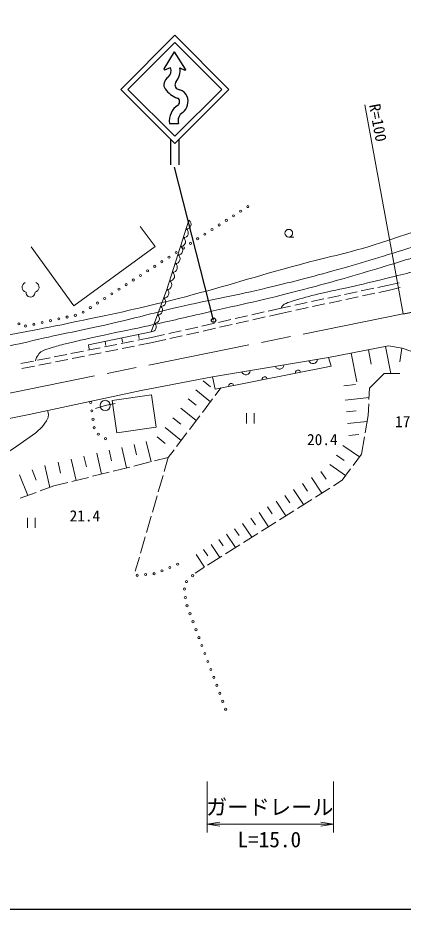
# Model space of a CAD drawing. Units: millimetres, scale not verified. Extents: x 40000 to 680000, y 20000 to 380000.
# Drawn here: x 398292 to 443598, y 205000 to 309851 of the extents above; entities that cross this region are included whole.
import ezdxf
from ezdxf.enums import TextEntityAlignment as Align

# ---------------------------------------------------------------- set-up
doc = ezdxf.new("R2010")
doc.units = ezdxf.units.MM
doc.header["$LTSCALE"] = 1000
doc.linetypes.add('CHAIN', pattern=[18.5, 12, -1.5, 3.5, -1.5])
for name, color, linetype, lineweight in [('M-BMK', 2, 'CHAIN', 13), ('M-STR-HTXT', 7, 'Continuous', 13), ('M-STR-STRC', 7, 'Continuous', 25), ('M-TTL-BAND', 7, 'Continuous', 25), ('M-WORK', 1, 'Continuous', 13)]:
    doc.layers.add(name, color=color, linetype=linetype, lineweight=lineweight)
doc.styles.add('ＭＳ ゴシック', font='')
doc.styles.get('ＭＳ ゴシック').set_extended_font_data('MS Gothic')

# ---------------------------------------------------------------- blocks, each defined once
blk = doc.blocks.new('open_arrow')
at = {"color": 0, "linetype": 'Continuous', "lineweight": -2}
blk.add_lwpolyline([(7.5, 1.25), (0, 0), (7.5, -1.25)], dxfattribs=at)

msp = doc.modelspace()

# ---------------------------------------------------------------- linework, layer by layer
at = {"layer": 'M-BMK'}
msp.add_line((443591, 275013), (330691, 252327), dxfattribs=at)
msp.add_arc((425693, 373399), 100000, 280.31028, 300.09024, dxfattribs=at)
at = {"layer": 'M-STR-HTXT'}
for p, q in [((443591, 275013), (439074, 299602)), ((420543, 220000), (420543, 214000)), ((435421, 220000), (435421, 214000)), ((420543, 215000), (435421, 215000))]:
    msp.add_line(p, q, dxfattribs=at)
at = {"layer": 'M-STR-STRC'}
for p, q in [((415487, 303868), (416696, 305855)), ((418021, 303823), (416696, 305855)), ((415593, 303743), (416257, 304004)), ((417349, 303954), (417913, 303698)), ((416127, 297419), (417182, 297419)), ((416252, 295573), (416252, 292573)), ((417252, 292573), (417252, 295573)), ((421307, 274282), (416730, 292277))]:
    msp.add_line(p, q, dxfattribs=at)
for points in [[(416752, 295073), (423116, 301437), (416752, 307801), (410388, 301437)], [(416752, 295921), (422268, 301437), (416752, 306952), (411237, 301437)]]:
    msp.add_lwpolyline(points, close=True, dxfattribs=at)
msp.add_circle((421307, 274282), 250, dxfattribs=at)
for centre, radius, start, end in [((415561, 303823), 86.3, 148.67131, 291.44939), ((415312, 303657), 1007, 309.64419, 20.13773), ((415312, 303657), 2059, 320.48023, 8.29105), ((417949, 303776), 86.3, 245.55604, 33.11134), ((416166, 301966), 719, 161.91192, 220.56779), ((416916, 301721), 1508, 129.64419, 161.91192), ((417343, 301981), 575, 140.48023, 249.58059), ((417776, 302882), 2562, 212.70621, 253.97952), ((417886, 303438), 2130, 249.58059, 254.84784), ((416993, 300142), 1285, 21.6294, 74.84784), ((416993, 300142), 288, 21.6294, 74.84784), ((416655, 300008), 652, 330.80549, 21.6294), ((416655, 300008), 1649, 308.15279, 21.6294), ((418281, 297741), 2178, 122.04963, 188.49383), ((416973, 299830), 288, 302.04963, 330.80549), ((418281, 297741), 1145, 122.04963, 196.31331)]:
    msp.add_arc(centre, radius, start, end, dxfattribs=at)
at = {"layer": 'M-TTL-BAND'}
msp.add_line((40000, 205000), (579000, 205000), dxfattribs=at)
at = {"layer": 'M-WORK'}
for p, q in [((430153, 284069), (430753, 284069)), ((438668, 277721), (440135, 278035)), ((440623, 278140), (441709, 278372)), ((441709, 278372), (443117, 278694)), ((441838, 277786), (443259, 278111)), ((434756, 276884), (436223, 277198)), ((436712, 277303), (438179, 277617)), ((436842, 276717), (438308, 277031)), ((438797, 277135), (440264, 277449)), ((440753, 277554), (441838, 277786)), ((429271, 275710), (430356, 275942)), ((430845, 276047), (432312, 276361)), ((430974, 275461), (432441, 275775)), ((432801, 276466), (434267, 276780)), ((432930, 275880), (434397, 276194)), ((434886, 276298), (436353, 276612)), ((423838, 274474), (425300, 274807)), ((425788, 274918), (427251, 275251)), ((427738, 275362), (429271, 275710)), ((427865, 274775), (429400, 275124)), ((429400, 275124), (430486, 275357)), ((419937, 273587), (421400, 273920)), ((421888, 274031), (423350, 274363)), ((422015, 273444), (423478, 273777)), ((423965, 273888), (425428, 274221)), ((425915, 274332), (427378, 274664)), ((406591, 271379), (413976, 272927)), ((416037, 272700), (417500, 273032)), ((417987, 273143), (419450, 273476)), ((418115, 272557), (419577, 272890)), ((420065, 273001), (421527, 273333)), ((408548, 271790), (408651, 271300)), ((410426, 271523), (411897, 271817)), ((410506, 272200), (410608, 271710)), ((412387, 271915), (414017, 272240)), ((412463, 272610), (412566, 272121)), ((412509, 271327), (414142, 271653)), ((414017, 272240), (415550, 272589)), ((414142, 271653), (415677, 272002)), ((416164, 272113), (417627, 272446)), ((404542, 270349), (406013, 270643)), ((406503, 270741), (407974, 271034)), ((406591, 271379), (406693, 270890)), ((408465, 271132), (409936, 271426)), ((408586, 270544), (410057, 270838)), ((410548, 270936), (412019, 271230)), ((439508, 270804), (439839, 269120)), ((441530, 271201), (442157, 268003)), ((443456, 271001), (443189, 269393)), ((398658, 269175), (400129, 269468)), ((400619, 269566), (402090, 269860)), ((402581, 269958), (404052, 270251)), ((402702, 269370), (404173, 269664)), ((404664, 269762), (406135, 270055)), ((406625, 270153), (408096, 270447)), ((421181, 267604), (434835, 269887)), ((434835, 269887), (435142, 268891)), ((437487, 270407), (438148, 267039)), ((398780, 268587), (400251, 268881)), ((400741, 268979), (402212, 269272)), ((435142, 268891), (421487, 266172)), ((421487, 266172), (421181, 267604)), ((439636, 266286), (441360, 268010)), ((441360, 268010), (443221, 267994)), ((420069, 267148), (420935, 266442)), ((436609, 266573), (438012, 266716)), ((409371, 264841), (414005, 265518)), ((414005, 265518), (414563, 261701)), ((419222, 266109), (420953, 264697)), ((421496, 265413), (422176, 266309)), ((439576, 264935), (439636, 266286)), ((408555, 264257), (407442, 263888)), ((408555, 264257), (409740, 264498)), ((409928, 261024), (409371, 264841)), ((418337, 265025), (419241, 264288)), ((419985, 263422), (421194, 265015)), ((436780, 264889), (439587, 265174)), ((439495, 263084), (439554, 264435)), ((417453, 263941), (419260, 262466)), ((425160, 263345), (425160, 262145)), ((426060, 262145), (426060, 263345)), ((436920, 263505), (438073, 263622)), ((416529, 262809), (417473, 262039)), ((418474, 261430), (419683, 263024)), ((437061, 262122), (439366, 262356)), ((439134, 261044), (439495, 263084)), ((414563, 261701), (409928, 261024)), ((415606, 261677), (417493, 260137)), ((414684, 260547), (415626, 259779)), ((416962, 259439), (418172, 261032)), ((437203, 260720), (438372, 260839)), ((438686, 258511), (439047, 260551)), ((410506, 259326), (411071, 256917)), ((411951, 259665), (412233, 258460)), ((413396, 260003), (413951, 257637)), ((415980, 258145), (416660, 259041)), ((436521, 259530), (438452, 258193)), ((404570, 257934), (405155, 255438)), ((406067, 258285), (406359, 257037)), ((407564, 258636), (408139, 256184)), ((409035, 258981), (409323, 257755)), ((414352, 257738), (415980, 258145)), ((415503, 256500), (415980, 258145)), ((435745, 258410), (436679, 257764)), ((437708, 257182), (438686, 258511)), ((401458, 257205), (402066, 254612)), ((403014, 257569), (403318, 256273)), ((409501, 256525), (411441, 257010)), ((411926, 257131), (413867, 257616)), ((434970, 257290), (436837, 255997)), ((398498, 256111), (399473, 253664)), ((399966, 256696), (400454, 255473)), ((407076, 255919), (409016, 256404)), ((414807, 254099), (415364, 256020)), ((433933, 256503), (434541, 255591)), ((436434, 255450), (437412, 256779)), ((402537, 254784), (404165, 255191)), ((404650, 255312), (406591, 255797)), ((431778, 255066), (432367, 254182)), ((432839, 255773), (434054, 253950)), ((435394, 254795), (436434, 255450)), ((398585, 253340), (400463, 254026)), ((400933, 254198), (402537, 254784)), ((430717, 254359), (431896, 252590)), ((433279, 253462), (434971, 254528)), ((414111, 251698), (414668, 253619)), ((428658, 252986), (429802, 251271)), ((429687, 253673), (430259, 252815)), ((431164, 252129), (432856, 253195)), ((426661, 251655), (427770, 249991)), ((427659, 252321), (428214, 251489)), ((429049, 250796), (430741, 251863)), ((399431, 251042), (399431, 249842)), ((400331, 249842), (400331, 251042)), ((413415, 249297), (413972, 251218)), ((425692, 251009), (426230, 250202)), ((423784, 249737), (424306, 248954)), ((424723, 250364), (425800, 248749)), ((426934, 249464), (428626, 250530)), ((412719, 246896), (413276, 248817)), ((421932, 248503), (422439, 247744)), ((422844, 249111), (423888, 247545)), ((424818, 248131), (426511, 249197)), ((421021, 247896), (422033, 246376)), ((422703, 246798), (424395, 247864)), ((412102, 244771), (412579, 246415)), ((419252, 246717), (420234, 245243)), ((420136, 247306), (420628, 246569)), ((420588, 245466), (422280, 246532)), ((419125, 244544), (420165, 245199))]:
    msp.add_line(p, q, dxfattribs=at)
for points in [[(399862, 282904), (404860, 275981), (414454, 282933), (412673, 285288)], [(413976, 272927), (415828, 277887), (418414, 286031)], [(434835, 269887), (441863, 271266), (443472, 270998), (447800, 269485), (450826, 268623), (453583, 268068), (456264, 267627)], [(301314, 243448), (299686, 247527), (300165, 247622), (306192, 246947), (310300, 246890), (315011, 246890), (319665, 247177), (323715, 247694), (330695, 248872), (339255, 250710), (368168, 256879), (399637, 263199), (412774, 265995), (421181, 267604)], [(376308, 247268), (384179, 251318), (392050, 255627), (397795, 259208), (400399, 261047), (401203, 261768), (401663, 262445), (401855, 262853), (401880, 263224), (401793, 263658)]]:
    msp.add_lwpolyline(points, dxfattribs=at)
for centre, radius in [((425330, 287645), 125), ((423647, 286565), 125), ((424489, 287105), 125), ((421964, 285484), 125), ((422806, 286024), 125), ((420281, 284404), 125), ((421122, 284944), 125), ((430152, 284519), 450), ((418597, 283324), 125), ((419439, 283864), 125), ((416914, 282244), 125), ((417756, 282784), 125), ((415231, 281164), 125), ((416072, 281704), 125), ((413547, 280084), 125), ((414389, 280624), 125), ((411864, 279004), 125), ((412706, 279544), 125), ((410181, 277924), 125), ((411023, 278464), 125), ((408498, 276844), 125), ((409339, 277384), 125), ((406814, 275764), 125), ((407656, 276304), 125), ((404080, 274650), 125), ((405057, 274862), 125), ((405973, 275224), 125), ((398419, 273852), 125), ((399193, 273594), 125), ((400170, 273805), 125), ((401148, 274016), 125), ((402125, 274228), 125), ((403103, 274439), 125), ((406856, 264608), 125), ((408555, 264257), 600), ((406994, 263617), 125), ((407133, 262627), 125), ((407271, 261637), 125), ((407755, 260872), 125), ((408606, 260348), 125), ((417079, 245587), 125), ((412317, 244274), 125), ((413313, 244366), 125), ((414309, 244457), 125), ((415241, 244800), 125), ((416160, 245194), 125), ((418843, 244226), 125), ((418120, 243534), 125), ((417888, 242660), 125), ((417985, 241665), 125), ((418184, 240694), 125), ((418534, 239757), 125), ((418884, 238820), 125), ((419234, 237883), 125), ((419584, 236947), 125), ((419934, 236010), 125), ((420284, 235073), 125), ((420634, 234136), 125), ((420984, 233199), 125), ((421333, 232263), 125), ((421683, 231326), 125), ((422033, 230389), 125), ((422383, 229452), 125), ((422733, 228516), 125)]:
    msp.add_circle(centre, radius, dxfattribs=at)
for centre, radius, start, end in [((418103, 285569), 556, 268.7178, 56.05705), ((417780, 284551), 556, 268.7178, 56.05705), ((417457, 283533), 556, 268.7178, 56.05705), ((417134, 282515), 556, 268.7178, 56.05705), ((416810, 281497), 556, 268.7178, 56.05705), ((416487, 280479), 556, 268.7178, 56.05705), ((415841, 278443), 556, 268.7178, 56.05705), ((416164, 279461), 556, 268.7178, 56.05705), ((399385, 278153), 599, 113.44836, 257.2818), ((400188, 278153), 599, 282.7182, 66.55164), ((415502, 277443), 550, 265.37682, 53.65661), ((399786, 277537), 534, 176.52859, 3.47141), ((415132, 276451), 550, 265.37682, 53.65661), ((414761, 275459), 550, 265.37682, 53.65661), ((414391, 274468), 550, 265.37682, 53.65661), ((414020, 273476), 550, 265.37682, 53.65661), ((432998, 269694), 512, 202.17528, 356.81451), ((429053, 269034), 512, 202.17528, 356.81451), ((425108, 268374), 512, 202.17528, 356.81451), ((427296, 267329), 300, 11.26356, 191.26356), ((431219, 268110), 300, 11.26356, 191.26356), ((423373, 266548), 300, 11.26356, 191.26356)]:
    msp.add_arc(centre, radius, start, end, dxfattribs=at)
for points, knots in [([(429271, 275710), (429320, 275843), (429351, 275901), (429434, 276003), (429554, 276148), (429667, 276188), (429840, 276263), (430149, 276397), (430332, 276448), (430654, 276545), (431826, 276897), (432487, 277082), (433677, 277368), (435238, 277744), (436124, 277906), (437690, 278265), (439446, 278667), (440431, 278886), (442177, 279328), (444383, 279886), (445628, 280167), (447804, 280832), (449400, 281319), (450283, 281628), (451859, 282176), (454305, 283027), (455693, 283458), (458098, 284417), (460006, 285179), (461092, 285578), (462929, 286497), (464797, 287431), (465788, 288060), (467620, 289061), (468659, 289629), (469227, 289972), (470278, 290516), (471884, 291347), (472841, 291698), (474453, 292517), (476089, 293348), (476953, 293910), (478566, 294784), (480627, 295901), (481861, 296384), (483866, 297599), (485391, 298522), (486190, 299125), (487682, 300101), (490249, 301780), (491734, 302650), (494264, 304385), (495529, 305252), (496247, 305727), (497470, 306652), (499176, 307942), (500149, 308648), (501754, 310061), (503619, 311701), (504569, 312725), (506304, 314502), (507654, 315883), (508392, 316677), (509666, 318129), (510574, 319163), (510992, 319819), (511902, 320850), (512775, 321838), (513354, 322310), (514201, 323320), (514919, 324178), (515154, 324490), (515952, 325588)], [0, 0, 0, 0, 1, 1, 1, 2, 2, 2, 3, 3, 3, 4, 4, 4, 5, 5, 5, 6, 6, 6, 7, 7, 7, 8, 8, 8, 9, 9, 9, 10, 10, 10, 11, 11, 11, 12, 12, 12, 13, 13, 13, 14, 14, 14, 15, 15, 15, 16, 16, 16, 17, 17, 17, 18, 18, 18, 19, 19, 19, 20, 20, 20, 21, 21, 21, 22, 22, 22, 23, 23, 23, 24, 24, 24, 24]), ([(400366, 269516), (400435, 269749), (400467, 269836), (400571, 270023), (400702, 270258), (400784, 270405), (401008, 270554), (401350, 270782), (401588, 270833), (401978, 270961), (402641, 271178), (403021, 271275), (403698, 271446), (405237, 271832), (406104, 272030), (407654, 272368), (409812, 272839), (411030, 273059), (413189, 273525), (415742, 274077), (417165, 274421), (419709, 275011), (424042, 276014), (426488, 276501), (430793, 277614), (433931, 278425), (435683, 278904), (438791, 279819), (442036, 280773), (443836, 281366), (447071, 282352), (449122, 282977), (450285, 283283), (452325, 283947), (454727, 284729), (456095, 285109), (458446, 286034), (460424, 286812), (461514, 287298), (463442, 288192), (466304, 289519), (467888, 290306), (470689, 291757), (473390, 293156), (474866, 294010), (477538, 295463), (479821, 296705), (481154, 297307), (483378, 298653), (486311, 300426), (487897, 301516), (490719, 303461), (493135, 305126), (494493, 306056), (496818, 307847), (499089, 309597), (500359, 310594), (502447, 312561), (504211, 314223), (505117, 315243), (506715, 317064), (508435, 319024), (509289, 320216), (511007, 322177), (511645, 322905), (511848, 323141), (512649, 324030)], [0, 0, 0, 0, 1, 1, 1, 2, 2, 2, 3, 3, 3, 4, 4, 4, 5, 5, 5, 6, 6, 6, 7, 7, 7, 8, 8, 8, 9, 9, 9, 10, 10, 10, 11, 11, 11, 12, 12, 12, 13, 13, 13, 14, 14, 14, 15, 15, 15, 16, 16, 16, 17, 17, 17, 18, 18, 18, 19, 19, 19, 20, 20, 20, 21, 21, 21, 22, 22, 22, 22]), ([(358585, 261119), (358627, 261289), (358653, 261356), (358725, 261494), (358839, 261712), (358928, 261843), (359142, 261963), (359483, 262155), (359704, 262210), (360080, 262318), (361362, 262687), (362099, 262825), (363395, 263141), (367742, 264204), (370178, 264799), (374529, 265844), (381575, 267536), (385525, 268472), (392578, 270136), (395718, 270877), (397476, 271297), (400622, 272012), (404197, 272825), (406223, 273172), (409793, 274006), (412669, 274677), (414258, 275141), (417134, 275812), (420977, 276708), (423169, 277034), (427009, 277946), (430016, 278661), (431700, 279066), (434678, 279893), (438205, 280873), (440162, 281491), (443661, 282567), (446913, 283566), (448762, 284045), (451964, 285194), (455064, 286305), (456783, 286986), (459798, 288313), (463567, 289972), (465595, 291084), (469320, 292840), (472064, 294133), (473671, 294713), (476357, 296123), (479150, 297591), (480669, 298501), (483369, 300134), (485755, 301577), (487100, 302378), (489397, 303957), (492126, 305833), (493635, 306917), (496246, 308953), (498118, 310413), (499158, 311248), (500913, 312846), (502322, 314128), (503073, 314891), (504361, 316294), (505902, 317974), (506785, 318904), (508184, 320704), (509037, 321800), (509325, 322179), (510295, 323565)], [0, 0, 0, 0, 1, 1, 1, 2, 2, 2, 3, 3, 3, 4, 4, 4, 5, 5, 5, 6, 6, 6, 7, 7, 7, 8, 8, 8, 9, 9, 9, 10, 10, 10, 11, 11, 11, 12, 12, 12, 13, 13, 13, 14, 14, 14, 15, 15, 15, 16, 16, 16, 17, 17, 17, 18, 18, 18, 19, 19, 19, 20, 20, 20, 21, 21, 21, 22, 22, 22, 23, 23, 23, 23]), ([(387877, 270363), (390437, 271044), (391130, 271204), (393225, 271700), (397494, 272711), (399943, 273011), (404237, 273917), (409254, 274974), (412073, 275541), (417043, 276801), (422314, 278138), (425204, 279122), (430447, 280566), (434535, 281692), (436896, 282078), (440931, 283380), (446855, 285293), (450114, 286548), (455918, 288798), (459980, 290373), (462245, 291288), (466226, 293055), (469254, 294399), (470886, 295292), (473826, 296820), (475686, 297787), (476708, 298368), (478540, 299388), (480923, 300715), (481676, 301164), (484591, 302871)], [0, 0, 0, 0, 1, 1, 1, 2, 2, 2, 3, 3, 3, 4, 4, 4, 5, 5, 5, 6, 6, 6, 7, 7, 7, 8, 8, 8, 9, 9, 9, 10, 10, 10, 10])]:
    msp.add_open_spline(points, degree=3, knots=knots, dxfattribs=at)

# ---------------------------------------------------------------- block references
at = {"layer": 'M-STR-HTXT', "xscale": 200, "yscale": 200}
msp.add_blockref('open_arrow', (420543, 215000), dxfattribs=at)
at = {"layer": 'M-STR-HTXT', "xscale": 200, "yscale": 200, "rotation": 180}
msp.add_blockref('open_arrow', (435421, 215000), dxfattribs=at)

# ---------------------------------------------------------------- texts
at = {"layer": 'M-STR-HTXT', "style": 'ＭＳ ゴシック'}
msp.add_text('R=100', height=1320, rotation=280.411, dxfattribs=at).set_placement((440639, 297513), align=Align.MIDDLE_CENTER)
msp.add_text('ガードレール', height=1833, dxfattribs=at).set_placement((427910, 217006), align=Align.MIDDLE_CENTER)
msp.add_text('L=15.0', height=1833, dxfattribs=at).set_placement((427857, 211729), align=Align.BOTTOM_CENTER)
at = {"layer": 'M-WORK', "style": 'ＭＳ ゴシック'}
for s, p in [('17.6', (444438, 262355)), ('20.4', (434094, 260244)), ('21.4', (406178, 251272))]:
    msp.add_text(s, height=1320, dxfattribs=at).set_placement(p, align=Align.MIDDLE_CENTER)

doc.saveas('drawing.dxf')
